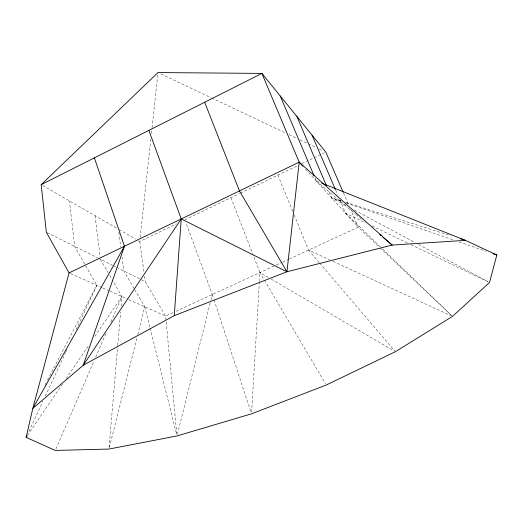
<?xml version="1.0" encoding="UTF-8"?>
<svg xmlns="http://www.w3.org/2000/svg" width="523" height="523" viewBox="0 0 523 523"><rect width="100%" height="100%" fill="white"/><g stroke="black" fill="none" stroke-linecap="round" stroke-linejoin="round"><path stroke-width="0.39" stroke-dasharray="2.62 1.96" d="M251.609 412.202L259.362 282.283M259.415 281.472L259.944 272.542L252.91 254.394M109.072 447.433L117.708 346.023M117.773 345.213L120.604 311.95M121.088 306.269L121.918 296.534L112.177 279.661M140.203 237.429L150.892 138.347M151.415 133.47L151.945 128.599M152.03 127.789L157.985 72.56M177.382 434.371L210.717 300.849M210.913 300.058L212.292 294.527L186.005 222.857M109.333 447.472L136.993 337.577M137.791 334.413L144.753 306.74L134.496 289.206M55.915 448.943L94.094 360.785M95.709 357.052L106.391 332.399M110.915 321.939L121.918 296.534L93.97 337.642M28.896 431.475L42.958 401.206M45.357 396.042L65.597 352.489M65.937 351.75L66.97 349.534M76.227 329.601L96.807 285.31L85.151 264.808M44.88 385.183L47.135 380.842M47.508 380.116L96.807 285.31M27.523 435.358L62.348 384.144M66.016 378.75L88.93 345.056M138.386 240.691L139.765 241.489L176.153 224.001M184.887 219.804L239.724 193.458M240.456 193.105L297.489 165.693M301.849 163.601L313.467 158.018M314.192 157.665L324.358 152.781M173.021 312.649L165.614 316.069L128.547 299.496M175.983 311.277L275.425 265.396M276.164 265.056L282.06 262.337M282.793 261.997L288.689 259.277M289.428 258.937L358.275 227.172L379.6 247.372M341.003 200.865L331.667 197.903L328.483 190.437M345.664 202.349L450.656 235.677M340.931 201.107L331.667 197.903L347.455 206.363M346.337 202.97L453.624 240.05M459.031 241.92L486.044 251.256M315.009 177.977L316.284 180.978L319.311 182.187M70.527 273.562L101.978 287.624M102.717 287.951L109.366 290.925M110.105 291.252L127.815 299.169M294.161 214.855L308.596 250.092L329.359 259.663M333.066 261.369L450.983 315.715M160.927 73.959L210.985 97.67M211.717 98.023L285.329 132.901M289.01 134.646L297.103 138.484M300.052 139.876L307.413 143.367M308.145 143.714L315.506 147.198M319.187 148.944L322.868 150.689M339.845 199.838L345.598 213.227L366.159 223.125M372.03 225.956L408.005 243.273M410.941 244.686L488.037 281.799M47.063 232.617L97.546 257.839M98.265 258.199L112.471 265.298M113.184 265.651L116.021 267.07M116.727 267.423L145.25 281.675L165.614 316.069L176.911 435.143M354.627 210.207L414.889 242.515M418.478 244.437L488.07 281.734M42.611 185.475L116.962 228.335M119.067 229.551L135.627 239.103M268.41 277.491L259.944 272.542L264.089 279.57M271.228 279.138L393.956 350.894M316.284 180.978L355.463 214.077M356.085 214.6L361.681 219.333M380.195 247.935L451.879 315.84L381.417 247.81M345.598 213.227L380.829 247.242M305.609 169.236L358.275 227.172L350.56 209.324M308.596 250.092L319.174 262.487M319.703 263.102L394.832 351.096M264.501 280.276L325.398 383.614M134.084 288.506L123.827 270.966L122.042 257.296M100.403 259.264L108.117 272.627M109.738 275.438L111.772 278.955M84.746 264.102L74.691 246.425L69.409 200.924M343.487 192.974L348.632 204.866M335.688 190.169L337.61 194.634M277.883 175.12L292.932 211.854M230.918 197.687L252.616 253.635M212.292 294.527L213.822 299.176M214.077 299.947L251.001 412.281M144.753 306.74L149.898 327.352M150.094 328.143L176.591 434.365M139.765 241.489L144.047 272.829M144.485 276.046L145.25 281.675M118.793 232.369L120.682 246.843M95.016 215.685L100.109 256.845"/><path stroke-width="0.78" d="M321.58 183.089L465.431 240.364L496.85 254.989L489.502 282.505L452.467 316.402L395.362 351.718L326.228 385.026L251.511 413.83L176.99 435.953L108.934 449.054L55.268 450.44L26.15 437.378L32.838 408.345L83.222 365.257L174.257 315.65L181.233 218.947L148.865 130.384M174.257 315.65L286.937 271.77L299.202 162.189L261.899 73.41L157.985 72.56L41.199 184.658L46.338 232.258L69.069 272.908L32.838 408.345L124.454 246.261L94.388 157.848M124.454 246.261L83.222 365.257L181.233 218.947L286.937 271.77L392.152 245.071L465.431 240.364L460.763 238.887M26.836 435.907L26.15 437.378L27.065 436.032M41.199 184.658L261.899 73.41L325.809 152.082L343.166 192.229M69.069 272.908L299.202 162.189L392.152 245.071L382.823 237.194M492.993 253.655L496.85 254.989M379.718 234.566L380.96 235.618M299.202 162.189L302.935 166.301M286.937 271.77L239.462 190.928L204.689 102.247M312.035 135.124L335.367 189.424M296.927 116.524L326.247 185.214M280.295 96.055L314.055 175.721"/></g></svg>
